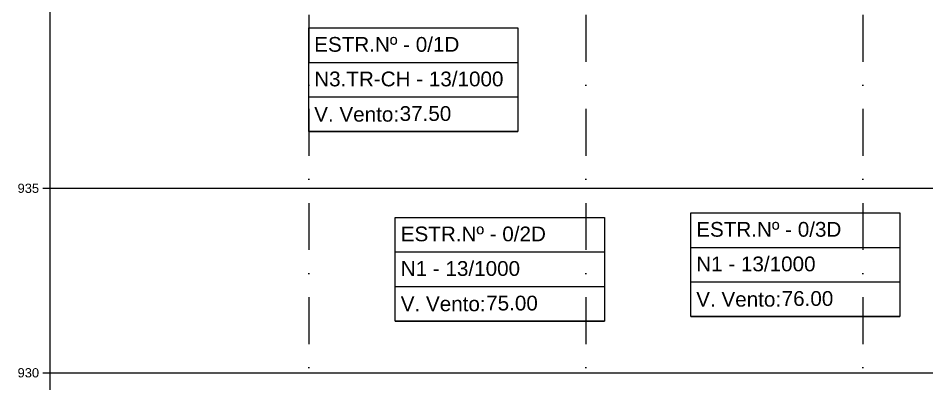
# Model space of a CAD drawing. Header units: metres. Extents: x -121 to 9872, y 3505 to 10721.
# Drawn here: x -100.1 to 145.9, y 3952.2 to 4051.3 of the extents above; entities that cross this region are included whole.
import ezdxf
from ezdxf.enums import TextEntityAlignment as Align

# ---------------------------------------------------------------- set-up
doc = ezdxf.new("R2010")
doc.units = ezdxf.units.M
doc.linetypes.add('DASHDOT', pattern=[25.4, 12.7, -6.35, 0, -6.35])
for name, color, linetype in [('Cabeçalho', 7, 'Continuous'), ('Grade', 9, 'Continuous'), ('Ind.Rot', 8, 'DASHDOT'), ('Perfil - Caixa', 251, 'Continuous'), ('Perfil - Texto Geral', 7, 'Continuous')]:
    doc.layers.add(name, color=color, linetype=linetype)
doc.styles.add('Arial', font='arial.ttf')
doc.styles.add('SIMM-PADRÃO_(TXT)', font='arial.ttf', dxfattribs={"height": 2})

# ---------------------------------------------------------------- blocks, each defined once
blk = doc.blocks.new('Bloco P Sup')
at = {"layer": 'Cabeçalho'}
blk.add_lwpolyline([(-11.66, -3.34), (44.97, -3.34), (44.97, -31.45), (-11.66, -31.45)], close=True, dxfattribs=at)
for points in [[(-11.66, -12.71), (44.97, -12.71)], [(-11.66, -22.08), (44.97, -22.08)], [(-11.66, -31.45), (44.97, -31.45)]]:
    blk.add_lwpolyline(points, dxfattribs=at)
at = {"layer": 'Cabeçalho', "style": 'Arial'}
blk.add_text('V. Vento:', height=4, dxfattribs=at).set_placement((-10.16, -26.77), align=Align.MIDDLE_LEFT)
at = {"layer": 'Cabeçalho', "style": 'SIMM-PADRÃO_(TXT)'}
for tag, p in [('ESTRUTURANUM', (-10.16, -11.03)), ('TIPO_ESFORÇO', (-10.16, -20.4)), ('VÃOVENTO', (12.97, -29.77))]:
    blk.add_attdef(tag, text='', height=4, dxfattribs=at).set_placement(p, align=Align.BOTTOM_LEFT)

msp = doc.modelspace()

# ---------------------------------------------------------------- linework, layer by layer
at = {"layer": 'Grade'}
for points in [[(-91.483, 4005.169), (1088.165, 4005.169)], [(-91.483, 3955.169), (1088.165, 3955.169)]]:
    msp.add_lwpolyline(points, dxfattribs=at)
at = {"layer": 'Ind.Rot', "linetype": 'DASHDOT'}
for p, q in [((-21.491, 4205.169), (-21.491, 3506.941)), ((53.509, 4205.169), (53.509, 3505.169)), ((128.509, 4205.169), (128.509, 3505.169))]:
    msp.add_line(p, q, dxfattribs=at)
at = {"layer": 'Perfil - Caixa'}
for p, q in [((-93.483, 4005.169), (-91.483, 4005.169)), ((-93.483, 3955.169), (-91.483, 3955.169))]:
    msp.add_line(p, q, dxfattribs=at)
msp.add_lwpolyline([(-91.483, 4205.169), (1088.165, 4205.169), (1088.165, 3555.169), (-91.483, 3555.169)], close=True, dxfattribs=at)

# ---------------------------------------------------------------- block references
at = {"layer": 'Cabeçalho'}
for p, values in [((-9.835, 4052.007), {'ESTRUTURANUM': 'ESTR.Nº - 0/1D', 'TIPO_ESFORÇO': 'N3.TR-CH - 13/1000', 'VÃOVENTO': '37.50'}), ((93.595, 4001.885), {'ESTRUTURANUM': 'ESTR.Nº - 0/3D', 'TIPO_ESFORÇO': 'N1 - 13/1000', 'VÃOVENTO': '76.00'}), ((13.595, 4000.645), {'ESTRUTURANUM': 'ESTR.Nº - 0/2D', 'TIPO_ESFORÇO': 'N1 - 13/1000', 'VÃOVENTO': '75.00'})]:
    msp.add_blockref('Bloco P Sup', p, dxfattribs=at).add_auto_attribs(values)

# ---------------------------------------------------------------- texts
at = {"layer": 'Perfil - Texto Geral', "color": 0, "linetype": 'Continuous', "lineweight": -2, "char_height": 2.5, "attachment_point": 6, "style": 'Arial'}
for s, insert in [('935', (-94.483, 4005.169)), ('930', (-94.483, 3955.169))]:
    msp.add_mtext(s, dxfattribs=dict(at, insert=insert))

doc.saveas('drawing.dxf')
